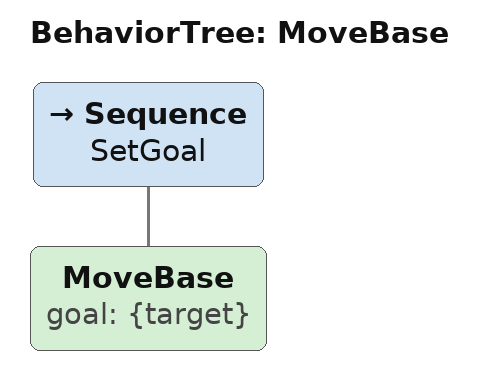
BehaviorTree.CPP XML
<root>
    <BehaviorTree ID="MoveBase">
        <Sequence name="SetGoal">
            <MoveBase goal="{target}" />
        </Sequence>
    </BehaviorTree>
</root>
